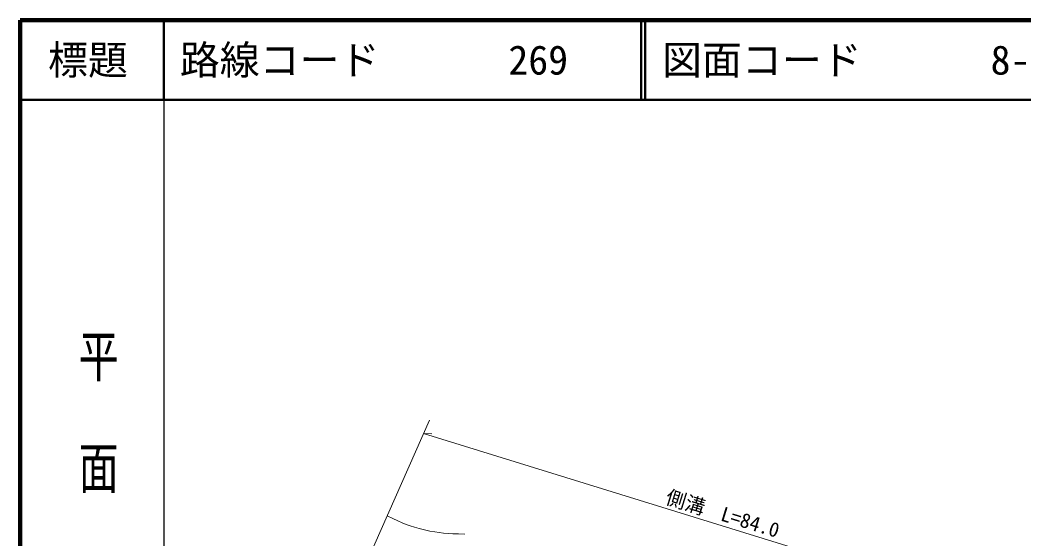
# Model space of a CAD drawing. Units: millimetres, scale not verified. Extents: x -145728 to 680000, y 20000 to 380000.
# Drawn here: x 40000 to 165697, y 314974 to 380000 of the extents above; entities that cross this region are included whole.
import ezdxf
from ezdxf.enums import TextEntityAlignment as Align

# ---------------------------------------------------------------- set-up
doc = ezdxf.new("R2010")
doc.units = ezdxf.units.MM
doc.header["$LTSCALE"] = 1000
for name, color, linetype, lineweight in [('M-BGD', 7, 'Continuous', 13), ('M-STR-HTXT', 7, 'Continuous', 13), ('M-TTL', 2, 'Continuous', 140), ('M-TTL-BAND', 7, 'Continuous', 25), ('M-TTL-LINE', 7, 'Continuous', 50)]:
    doc.layers.add(name, color=color, linetype=linetype, lineweight=lineweight)
doc.layers.add('M-TTL-TXT', color=7, linetype='Continuous')
doc.styles.add('@ＭＳ ゴシック', font='')
doc.styles.add('ＭＳ ゴシック', font='')
doc.styles.get('@ＭＳ ゴシック').set_extended_font_data('@MS Gothic')
doc.styles.get('ＭＳ ゴシック').set_extended_font_data('MS Gothic')

msp = doc.modelspace()

# ---------------------------------------------------------------- linework, layer by layer
at = {"layer": 'M-BGD'}
msp.add_open_spline([(85954, 317857), (88007, 316905), (88741, 316568), (90641, 316118), (92573, 315660), (93395, 315641), (95694, 315578)], degree=3, knots=[0, 0, 0, 0, 1, 1, 1, 2, 2, 2, 2], dxfattribs=at)
at = {"layer": 'M-STR-HTXT'}
for p, q in [((76104, 295496), (91250, 329871)), ((90514, 328200), (161143, 306362)), ((90514, 328200), (91543, 328143))]:
    msp.add_line(p, q, dxfattribs=at)
at = {"layer": 'M-TTL'}
for p, q in [((40000, 380000), (40000, 20000)), ((680000, 380000), (40000, 380000))]:
    msp.add_line(p, q, dxfattribs=at)
at = {"layer": 'M-TTL-BAND'}
msp.add_line((58000, 370000), (58000, 20000), dxfattribs=at)
at = {"layer": 'M-TTL-LINE'}
for p, q in [((58000, 380000), (58000, 370000)), ((117750, 380000), (117750, 370000)), ((118250, 380000), (118250, 370000)), ((40000, 370000), (680000, 370000))]:
    msp.add_line(p, q, dxfattribs=at)

# ---------------------------------------------------------------- texts
at = {"layer": 'M-STR-HTXT', "style": 'ＭＳ ゴシック'}
for s, p in [('側溝', (122913, 318182)), ('L=84.0', (131004, 315681))]:
    msp.add_text(s, height=1833, rotation=342.819, dxfattribs=at).set_placement(p, align=Align.BOTTOM_CENTER)
at = {"layer": 'M-TTL-BAND', "style": '@ＭＳ ゴシック', "width": 1.4}
msp.add_text('平  面  図', height=3666, rotation=270, dxfattribs=at).set_placement((49777, 306475), align=Align.MIDDLE_RIGHT)
at = {"layer": 'M-TTL-TXT', "style": 'ＭＳ ゴシック'}
msp.add_text('標題', height=3666, dxfattribs=at).set_placement((48500, 375000), align=Align.MIDDLE_CENTER)
for s, p in [('路線コード', (60000, 375000)), ('図面コード', (120380, 375000)), ('269', (101142, 375000)), ('8-0', (161521, 375000))]:
    msp.add_text(s, height=3666, dxfattribs=at).set_placement(p, align=Align.MIDDLE_LEFT)

doc.saveas('drawing.dxf')
